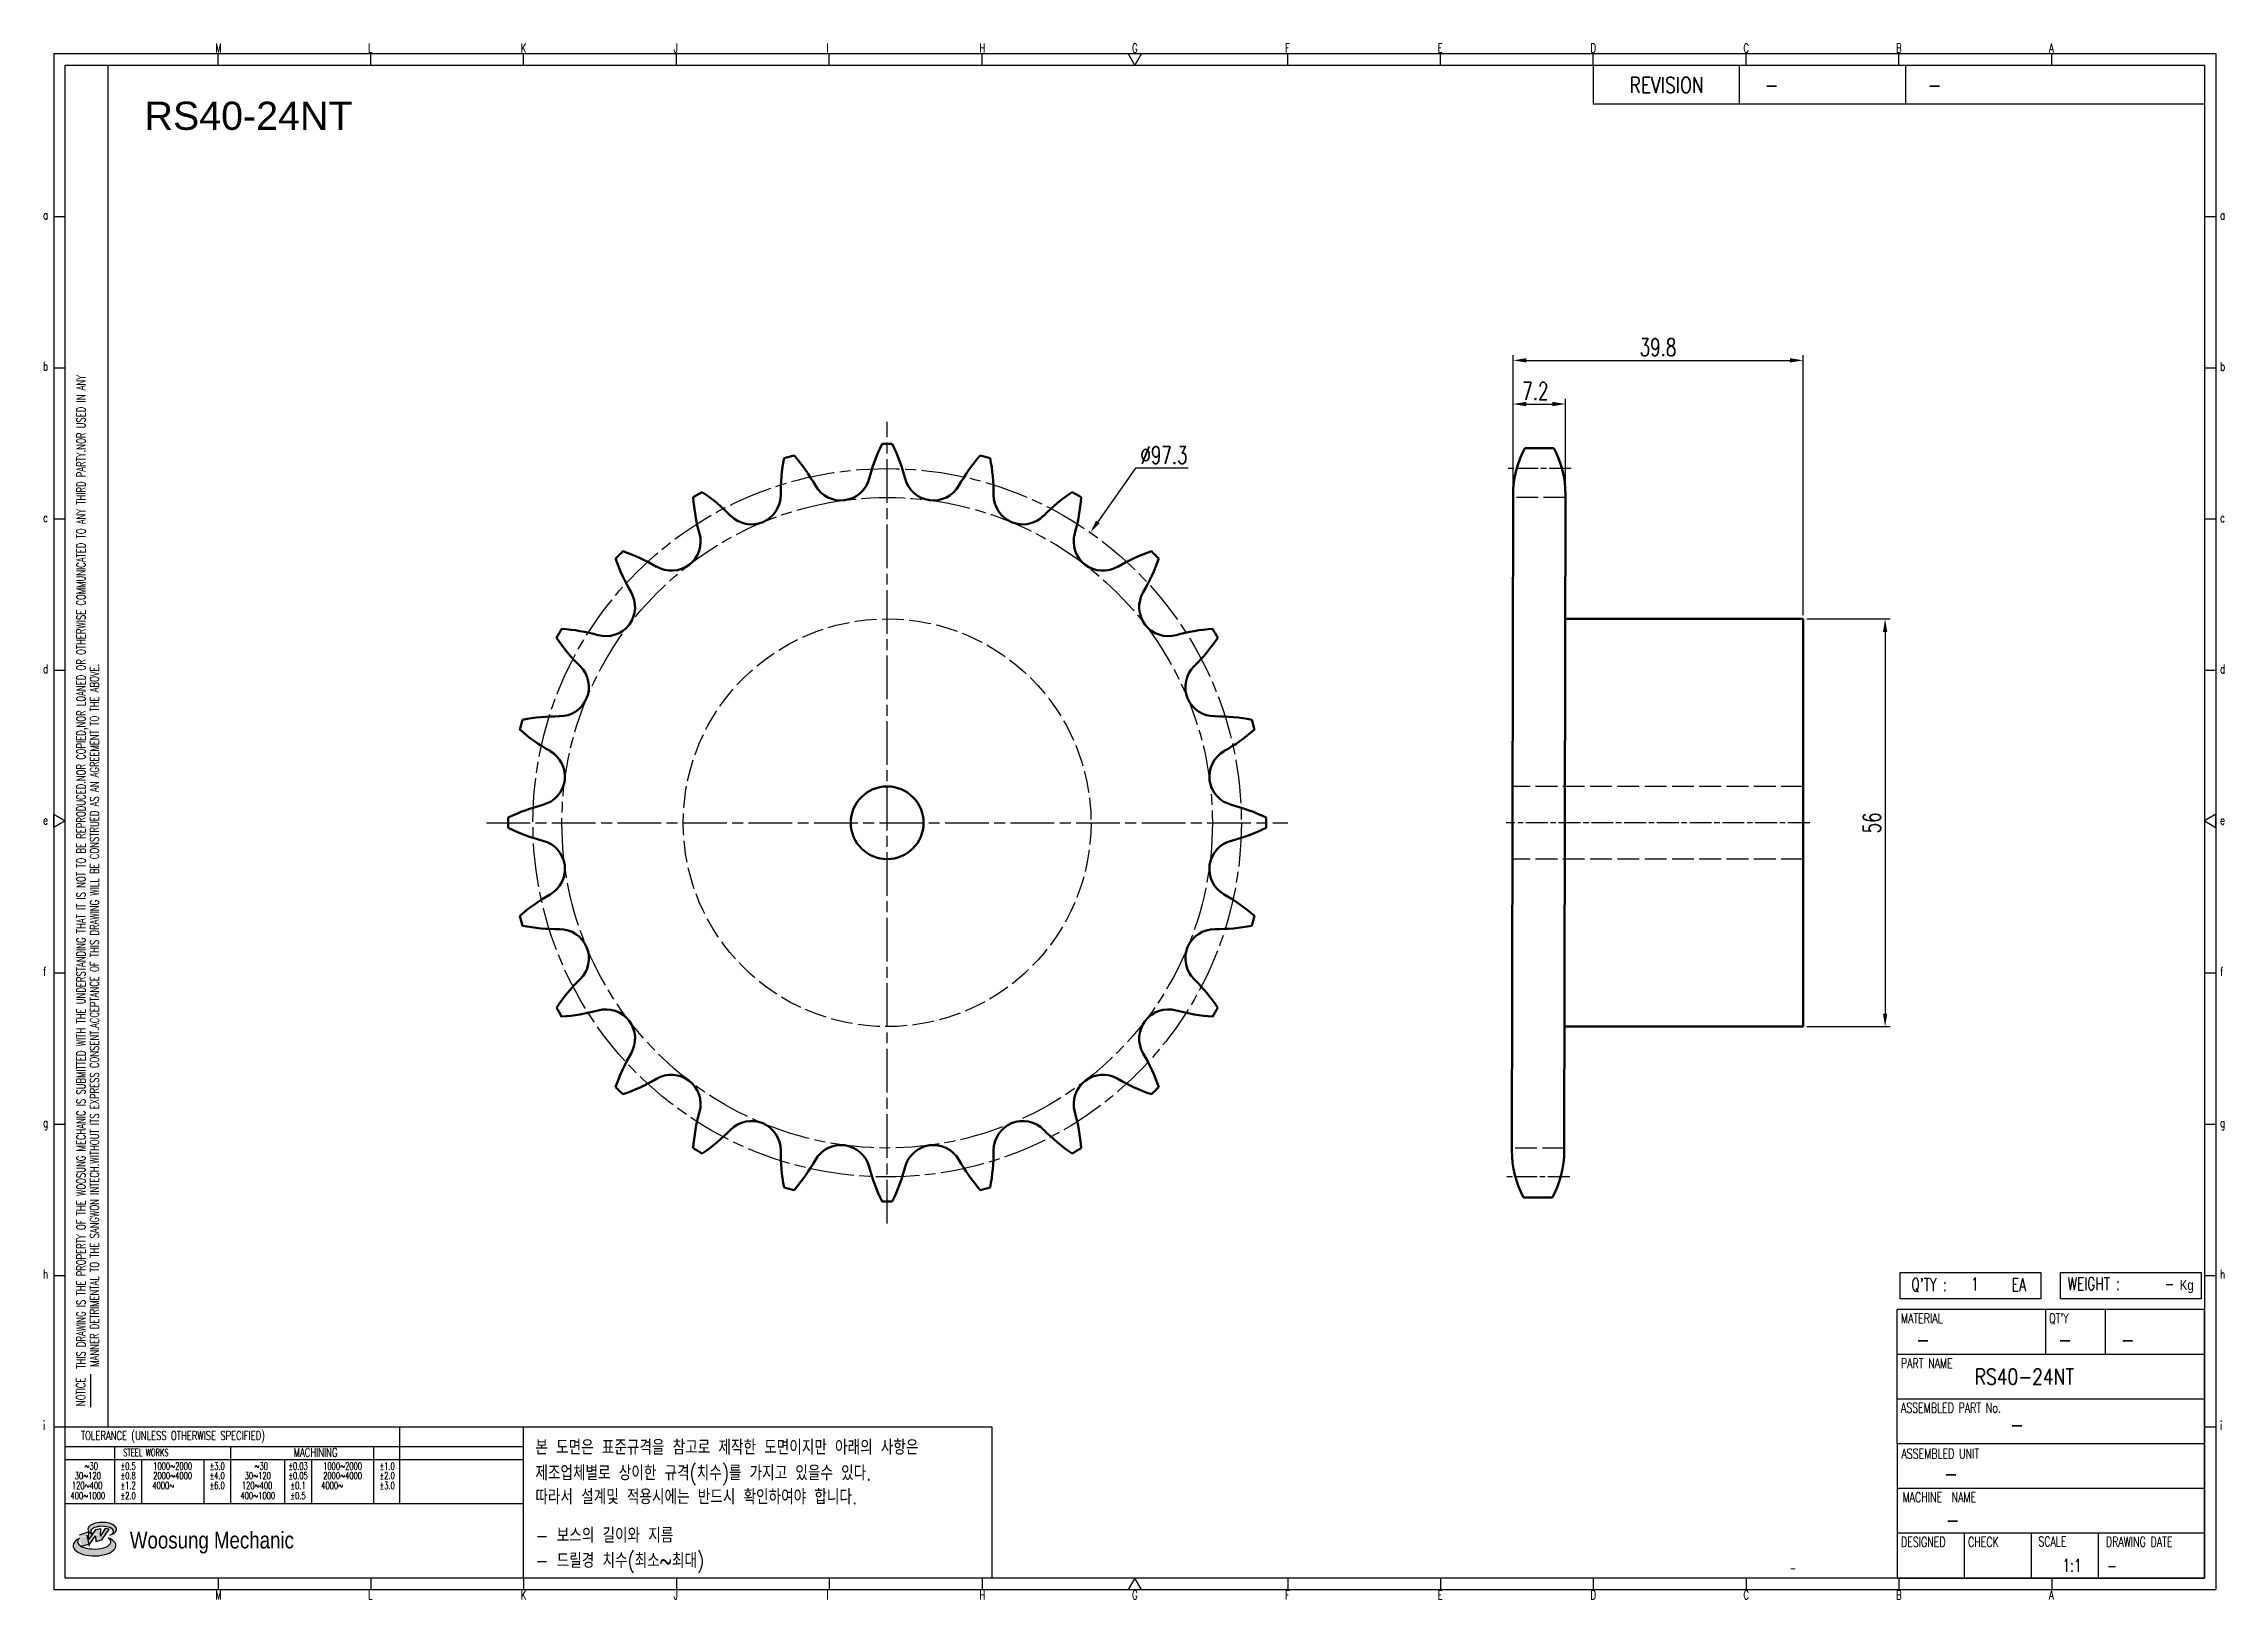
# Model space of a CAD drawing. Header units: millimetres. Extents: x -22172 to -21872, y 1083 to 1297.
import ezdxf
from ezdxf.enums import TextEntityAlignment as Align

# ---------------------------------------------------------------- set-up
doc = ezdxf.new("R2010")
doc.units = ezdxf.units.MM
for name, pattern in [('AM_ISO02W050', [7.5, 6, -1.5]), ('AM_ISO02W050x2', [3.75, 3, -0.75]), ('AM_ISO08W050', [18, 12, -1.5, 3, -1.5]), ('AM_ISO08W050x2', [9, 6, -0.75, 1.5, -0.75])]:
    doc.linetypes.add(name, pattern=pattern)
for name, color, linetype, lineweight in [('AM_0N', 7, 'Continuous', 50), ('AM_3N', 6, 'AM_ISO02W050', 25), ('AM_7', 4, 'AM_ISO08W050', 25), ('AM_7N', 4, 'AM_ISO08W050', 25)]:
    doc.layers.add(name, color=color, linetype=linetype, lineweight=lineweight)
for name, color, linetype in [('S-DIM', 7, 'Continuous'), ('TITLE', 7, 'Continuous'), ('도면레이아웃', 7, 'Continuous')]:
    doc.layers.add(name, color=color, linetype=linetype)
doc.styles.add('HAN', font='ROMANS.shx', dxfattribs={"width": 0.7, "bigfont": 'whgtxt.shx'})
doc.styles.add('HKD_ST2', font='romans.shx', dxfattribs={"width": 0.7, "height": 4, "bigfont": '@extfont2.shx'})
doc.styles.add('HSG', font='SIMPLEX.shx', dxfattribs={"width": 0.7, "bigfont": 'HSG.shx'})
doc.styles.add('ROMANS', font='romans.shx', dxfattribs={"width": 0.7, "bigfont": 'whgtxt.shx'})
doc.styles.add('SLDTEXTSTYLE4', font='arial.ttf', dxfattribs={"width": 0.8})
doc.styles.get("Standard").update_dxf_attribs({"font": 'arial.ttf'})
doc.dimstyles.new('APP3', dxfattribs={"dimtxt": 2.4, "dimasz": 1.8, "dimexe": 0.7, "dimexo": 0.5, "dimgap": 0.6, "dimtad": 1, "dimtoh": 1, "dimdec": 1, "dimrnd": 0.01, "dimzin": 9, "dimdsep": 46, "dimtxsty": 'HSG', "dimcen": 0, "dimclrd": 1, "dimclre": 1, "dimclrt": 256, "dimazin": 2, "dimtp": 1, "dimtm": 1, "dimtfac": 0.5, "dimtdec": 1, "dimtofl": 0, "dimtmove": 0, "dimatfit": 3, "dimfxl": 0, "dimtvp": 1, "dimtolj": 2, "dimlwd": -1, "dimlwe": -1, "dimarcsym": 0})
doc.dimstyles.new('APP3$0', dxfattribs={"dimtxt": 2.4, "dimasz": 1.8, "dimexe": 0.7, "dimexo": 0.5, "dimgap": 0.6, "dimtad": 1, "dimtoh": 1, "dimdec": 1, "dimrnd": 0.01, "dimzin": 9, "dimdsep": 46, "dimtxsty": 'HSG', "dimcen": 0, "dimclrd": 1, "dimclre": 1, "dimclrt": 256, "dimazin": 2, "dimtp": 1, "dimtm": 1, "dimtfac": 0.5, "dimtdec": 1, "dimtofl": 0, "dimtmove": 0, "dimatfit": 3, "dimfxl": 0, "dimtvp": 1, "dimtolj": 2, "dimlwd": -1, "dimlwe": -1, "dimarcsym": 0})

# ---------------------------------------------------------------- blocks, each defined once
blk = doc.blocks.new('SUYWSHJH')
at = {"layer": '도면레이아웃'}
h = blk.add_hatch(color=10, dxfattribs=at)
h.paths.add_polyline_path([(1.544, 35.177), (1.554, 34.966), (1.779, 35.034), (2.054, 35.422), (1.908, 35.446), (1.728, 35.167), (1.741, 35.439), (1.547, 35.405), (1.292, 35.041), (1.295, 35.33), (0.943, 35.208), (1.03, 34.8), (1.336, 34.885)])
edge = h.paths.add_edge_path()
edge.add_ellipse((1.795, 35.421), major_axis=(-0.53, 0), ratio=0.487785, start_angle=122.36065, end_angle=403.39574)
edge.add_line((1.411, 35.244), (1.419, 35.261))
edge.add_ellipse((1.798, 35.344), major_axis=(-0.423, 0), ratio=0.444396, start_angle=131.58977, end_angle=386.19408, ccw=False)
edge = h.paths.add_edge_path()
edge.add_ellipse((1.512, 34.815), major_axis=(-0.793, 0), ratio=0.480113, start_angle=314.67633, end_angle=590.85213)
edge.add_ellipse((1.501, 34.958), major_axis=(-0.62, 0), ratio=0.43311, start_angle=331.7024, end_angle=574.42495, ccw=False)
for p, q in [((0, 90.118), (80.15, 90.118)), ((0, 90.118), (0, 33.191)), ((6.089, 89.693), (6.089, 90.118)), ((11.753, 89.693), (11.753, 90.118)), ((17.418, 89.693), (17.418, 90.118)), ((23.082, 89.693), (23.082, 90.118)), ((28.746, 89.693), (28.746, 90.118)), ((34.411, 89.693), (34.411, 90.118)), ((45.739, 89.693), (45.739, 90.118)), ((51.404, 89.693), (51.404, 90.118)), ((57.068, 89.693), (57.068, 90.118)), ((62.732, 89.693), (62.732, 90.118)), ((68.397, 89.693), (68.397, 90.118)), ((74.061, 89.693), (74.061, 90.118)), ((80.15, 90.118), (80.15, 33.191)), ((0, 84.085), (0.425, 84.085)), ((79.725, 84.085), (80.15, 84.085)), ((0, 78.478), (0.425, 78.478)), ((79.725, 78.478), (80.15, 78.478)), ((0, 72.87), (0.425, 72.87)), ((79.725, 72.87), (80.15, 72.87)), ((0, 67.262), (0.425, 67.262)), ((79.725, 67.262), (80.15, 67.262)), ((0, 56.047), (0.425, 56.047)), ((79.725, 56.047), (80.15, 56.047)), ((0, 50.439), (0.425, 50.439)), ((79.725, 50.439), (80.15, 50.439)), ((0, 44.832), (0.425, 44.832)), ((79.725, 44.832), (80.15, 44.832)), ((1.377, 39.947), (1.377, 41.174)), ((0, 39.224), (0.425, 39.224)), ((79.725, 39.224), (80.15, 39.224)), ((0, 33.191), (80.15, 33.191)), ((6.089, 33.616), (6.089, 33.191)), ((11.753, 33.616), (11.753, 33.191)), ((17.418, 33.616), (17.418, 33.191)), ((23.082, 33.616), (23.082, 33.191)), ((28.746, 33.616), (28.746, 33.191)), ((34.411, 33.616), (34.411, 33.191)), ((45.739, 33.616), (45.739, 33.191)), ((51.404, 33.616), (51.404, 33.191)), ((57.068, 33.616), (57.068, 33.191)), ((62.732, 33.616), (62.732, 33.191)), ((68.397, 33.616), (68.397, 33.191)), ((74.061, 33.616), (74.061, 33.191))]:
    blk.add_line(p, q)
at = {"color": 2}
for p, q in [((2.017, 39.224), (2.017, 89.693)), ((0.425, 39.224), (17.418, 39.224)), ((12.816, 39.224), (12.816, 36.382)), ((17.418, 33.616), (17.418, 39.224)), ((0.425, 38.487), (17.418, 38.487)), ((0.425, 38.012), (17.418, 38.012)), ((2.257, 38.487), (2.257, 36.382)), ((3.257, 38.012), (3.257, 36.382)), ((5.557, 38.012), (5.557, 36.382)), ((6.557, 38.5), (6.557, 36.382)), ((8.557, 38.012), (8.557, 36.382)), ((9.557, 38.026), (9.557, 36.382)), ((11.857, 38.487), (11.857, 36.382)), ((0.425, 36.382), (17.418, 36.382))]:
    blk.add_line(p, q, dxfattribs=at)
at = {"color": 6, "ltscale": 0.5}
for p, q in [((57.068, 89.693), (57.068, 88.246)), ((62.47, 89.693), (62.47, 88.246)), ((68.635, 89.693), (68.635, 88.246)), ((79.725, 88.246), (57.068, 88.246)), ((68.336, 38.59), (68.336, 43.563)), ((79.725, 43.563), (68.336, 43.563)), ((73.827, 43.563), (73.827, 41.905)), ((76.037, 43.563), (76.037, 41.905)), ((79.725, 38.59), (79.725, 43.563)), ((79.725, 41.905), (68.336, 41.905)), ((79.725, 40.248), (68.336, 40.248)), ((68.336, 38.59), (68.336, 33.616)), ((79.725, 38.59), (68.336, 38.59)), ((79.725, 33.616), (79.725, 38.59)), ((79.725, 36.932), (68.336, 36.932)), ((79.725, 35.274), (68.336, 35.274)), ((70.822, 33.616), (70.822, 35.274)), ((73.309, 33.616), (73.309, 35.274)), ((75.796, 33.616), (75.796, 35.274)), ((68.336, 33.616), (79.725, 33.616))]:
    blk.add_line(p, q, dxfattribs=at)
for points in [[(40.075, 89.693), (39.83, 90.118), (40.32, 90.118)], [(0.425, 89.693), (79.725, 89.693), (79.725, 33.616), (0.425, 33.616)], [(0.425, 61.679), (0, 61.433), (0, 61.924)], [(79.725, 61.679), (80.15, 61.433), (80.15, 61.924)], [(40.075, 33.616), (39.83, 33.191), (40.32, 33.191)]]:
    blk.add_lwpolyline(points, close=True)
at = {"layer": 'TITLE', "color": 20}
for p, q in [((68.449, 43.961), (68.449, 44.936)), ((68.449, 44.936), (73.654, 44.936)), ((73.654, 44.936), (73.654, 43.961)), ((74.39, 43.961), (74.39, 44.936)), ((74.39, 44.936), (79.595, 44.936)), ((79.595, 44.936), (79.595, 43.961)), ((73.654, 43.961), (68.449, 43.961)), ((79.595, 43.961), (74.39, 43.961))]:
    blk.add_line(p, q, dxfattribs=at)
at = {"layer": '도면레이아웃'}
for p, q in [((1.295, 35.33), (0.943, 35.208)), ((1.03, 34.8), (1.336, 34.885)), ((1.224, 35.208), (1.311, 34.8)), ((1.224, 35.208), (1.224, 35.208)), ((1.547, 35.405), (1.292, 35.041)), ((1.292, 35.041), (1.295, 35.33)), ((1.336, 34.885), (1.544, 35.177)), ((1.419, 35.261), (1.411, 35.244)), ((1.544, 35.177), (1.554, 34.966)), ((1.741, 35.439), (1.547, 35.405)), ((1.554, 34.966), (1.779, 35.034)), ((1.908, 35.446), (1.728, 35.167)), ((1.728, 35.167), (1.741, 35.439)), ((1.779, 35.034), (2.054, 35.422)), ((2.054, 35.422), (1.908, 35.446))]:
    blk.add_line(p, q, dxfattribs=at)
for centre, major_axis, ratio, start_param, end_param in [((1.795, 35.421), (-0.53, 0), 0.487785, 2.135596, 7.040584), ((1.512, 34.815), (-0.793, 0), 0.480113, 5.492138, 10.312315), ((1.501, 34.958), (-0.62, 0), 0.43311, 5.789299, 10.025607), ((1.798, 35.344), (-0.423, 0), 0.444396, 2.296675, 6.740358)]:
    blk.add_ellipse(centre, major_axis=major_axis, ratio=ratio, start_param=start_param, end_param=end_param, dxfattribs=at)
at = {"color": 4, "style": 'HKD_ST2', "width": 0.7}
for s, p in [('M', (5.988, 90.164)), ('L', (11.652, 90.164)), ('K', (17.316, 90.164)), ('J', (22.981, 90.164)), ('I', (28.645, 90.164)), ('H', (34.309, 90.164)), ('G', (39.974, 90.164)), ('F', (45.638, 90.164)), ('E', (51.302, 90.164)), ('D', (56.967, 90.164)), ('C', (62.631, 90.164)), ('B', (68.295, 90.164)), ('A', (73.96, 90.164)), ('a', (-0.395, 83.976)), ('a', (80.305, 83.97)), ('b', (-0.395, 78.368)), ('b', (80.305, 78.362)), ('c', (-0.395, 72.76)), ('c', (80.305, 72.754)), ('d', (-0.395, 67.153)), ('d', (80.305, 67.147)), ('e', (-0.395, 61.545)), ('e', (80.305, 61.539)), ('f', (-0.395, 55.937)), ('f', (80.305, 55.931)), ('g', (-0.395, 50.33)), ('g', (80.305, 50.324)), ('h', (-0.395, 44.722)), ('h', (80.305, 44.716)), ('i', (-0.395, 39.114)), ('i', (80.305, 39.108)), ('M', (5.988, 32.824)), ('L', (11.652, 32.824)), ('K', (17.316, 32.824)), ('J', (22.981, 32.824)), ('I', (28.645, 32.824)), ('H', (34.309, 32.824)), ('G', (39.974, 32.824)), ('F', (45.638, 32.824)), ('E', (51.302, 32.824)), ('D', (56.967, 32.824)), ('C', (62.631, 32.824)), ('B', (68.295, 32.824)), ('A', (73.96, 32.824))]:
    blk.add_text(s, height=0.326, dxfattribs=at).set_placement(p)
for s, height, style, width, p in [('REVISION', 0.5806, 'HAN', 0.8, (58.415, 88.664)), ('-', 0.581, 'HAN', 0.8, (63.426, 88.664)), ('-', 0.581, 'HAN', 0.8, (69.468, 88.664)), ("Q'TY : ", 0.4746, 'HKD_ST2', 0.7, (68.857, 44.253)), ('1', 0.475, 'HKD_ST2', 0.7, (71.071, 44.275)), ('EA', 0.4746, 'HKD_ST2', 0.7, (72.578, 44.253)), ('WEIGHT : ', 0.4746, 'HKD_ST2', 0.7, (74.65, 44.286)), ('-', 0.581, 'HAN', 0.8, (69.029, 42.157)), ('-', 0.581, 'HAN', 0.8, (74.289, 42.157)), ('-', 0.581, 'HAN', 0.8, (76.623, 42.157)), ('-', 0.581, 'HAN', 0.8, (72.515, 39.013)), ('-', 0.581, 'HAN', 0.8, (70.067, 37.189)), ('-', 0.581, 'HAN', 0.8, (70.126, 35.48)), ('1:1', 0.4746, 'HKD_ST2', 0.7, (74.458, 33.848)), ('-', 0.475, 'HKD_ST2', 0.7, (76.112, 33.837))]:
    blk.add_text(s, height=height, dxfattribs=dict(style=style, width=width)).set_placement(p)
at = {"color": 6, "style": 'HKD_ST2', "width": 0.7}
for s, p in [(' THIS DRAWING IS THE PROPERTY OF THE WOOSUNG MECHANIC IS SUBMITTED WITH THE UNDERSTANDING THAT IT IS NOT TO BE REPRODUCED.NOR COPIED,NOR LOANED OR OTHERWISE COMMUNICATED TO ANY THIRD PARTY.NOR USED IN ANY', (1.173, 41.217)), ('MANNER DETRIMENTAL TO THE SANGWON INTECH.WITHOUT ITS EXPRESS CONSENT.ACCEPTANCE OF THIS DRAWING WILL BE CONSTRUED AS AN AGREEMENT TO THE ABOVE.', (1.672, 41.447))]:
    blk.add_text(s, height=0.326266, rotation=90, dxfattribs=at).set_placement(p)
at = {"style": 'HKD_ST2', "width": 0.7}
blk.add_text('-', height=0.475, dxfattribs=at).set_placement((78.613, 44.286), align=Align.RIGHT)
at = {"color": 4, "style": 'HKD_ST2', "width": 0.7}
for s, height, p in [('MATERIAL', 0.3651, (68.474, 43.425)), ("QT'Y", 0.3651, (73.965, 43.425)), ('PART NAME', 0.3651, (68.474, 41.756)), ('ASSEMBLED PART No.', 0.36511, (68.474, 40.109)), ('ASSEMBLED UNIT', 0.36511, (68.49, 38.408)), ('MACHINE  NAME', 0.36511, (68.532, 36.794)), ('DESIGNED', 0.3651, (68.474, 35.136)), ('CHECK', 0.3651, (70.961, 35.136)), ('SCALE', 0.3651, (73.566, 35.153)), ('DRAWING DATE', 0.36511, (76.071, 35.141))]:
    blk.add_text(s, height=height, dxfattribs=at).set_placement(p, align=Align.TOP_LEFT)
at = {"style": 'HKD_ST2', "width": 0.7}
blk.add_text('NOTICE', height=0.3263, rotation=90, dxfattribs=at).set_placement((1.163, 39.988))
for s, height, style, width, p in [('TOLERANCE (UNLESS OTHERWISE SPECIFIED)', 0.32627, 'HKD_ST2', 0.7, (4.417, 38.896)), ('-', 0.326, 'ROMANS', 0.65, (64.469, 33.975))]:
    blk.add_text(s, height=height, dxfattribs=dict(style=style, width=width)).set_placement(p, align=Align.MIDDLE_CENTER)
at = {"color": 4, "style": 'HKD_ST2', "width": 0.7}
for s, height, p in [('STEEL WORKS', 0.26101, (3.416, 38.268)), ('MACHINING', 0.3263, (9.707, 38.27)), ('%%P0.5', 0.261, (2.757, 37.762)), ('%%P0.8', 0.261, (2.757, 37.411)), ('%%P3.0', 0.261, (6.057, 37.762)), ('%%P4.0', 0.261, (6.057, 37.411)), ('%%P0.03', 0.261, (9.057, 37.762)), ('%%P0.05', 0.261, (9.057, 37.411)), ('%%P1.0', 0.261, (12.357, 37.762)), ('%%P2.0', 0.261, (12.357, 37.411)), ('%%P1.2', 0.261, (2.757, 37.045)), ('%%P2.0', 0.261, (2.757, 36.67)), ('%%P6.0', 0.261, (6.057, 37.045)), ('%%P0.1', 0.261, (9.057, 37.045)), ('%%P0.5', 0.261, (9.057, 36.67)), ('%%P3.0', 0.261, (12.357, 37.045))]:
    blk.add_text(s, height=height, dxfattribs=at).set_placement(p, align=Align.MIDDLE)
for s, height, p in [('30%%126120', 0.261, (1.263, 37.411)), ('%%12630', 0.261, (1.389, 37.762)), ('2000%%1264000', 0.26101, (4.407, 37.411)), ('1000%%1262000', 0.26101, (4.407, 37.762)), ('30%%126120', 0.261, (7.563, 37.411)), ('%%12630', 0.261, (7.689, 37.762)), ('2000%%1264000', 0.26101, (10.707, 37.411)), ('1000%%1262000', 0.26101, (10.707, 37.762)), ('400%%1261000', 0.26101, (1.263, 36.67)), ('120%%126400', 0.26101, (1.237, 37.045)), ('4000%%126', 0.261, (4.061, 37.045)), ('400%%1261000', 0.26101, (7.563, 36.67)), ('120%%126400', 0.26101, (7.537, 37.045)), ('4000%%126', 0.261, (10.321, 37.045))]:
    blk.add_text(s, height=height, dxfattribs=at).set_placement(p, align=Align.MIDDLE_CENTER)
at = {"color": 1, "style": 'SLDTEXTSTYLE4', "width": 0.8}
blk.add_text('Woosung Mechanic', height=0.61957, dxfattribs=at).set_placement((2.822, 34.711))
at = {"layer": 'TITLE', "width": 0.8}
blk.add_text('Kg', height=0.3789, dxfattribs=at).set_placement((78.807, 44.286))
blk = doc.blocks.new('*D152')
at = {"layer": 'Defpoints', "color": 0, "transparency": 16777216}
for p in [(-22027.81, 1229.37), (-22083.63, 1149.68)]:
    blk.add_point(p, dxfattribs=at)
at = {"layer": 'S-DIM', "color": 1, "transparency": 16777216}
for p, q in [((-22021.62, 1238.22), (-22026.78, 1230.85)), ((-22014.38, 1238.22), (-22021.62, 1238.22))]:
    blk.add_line(p, q, dxfattribs=at)
blk.add_solid([(-22027.03, 1231.02), (-22026.54, 1230.67), (-22027.81, 1229.37)], dxfattribs=at)
at = {"layer": 'S-DIM', "transparency": 16777216, "insert": (-22017.7, 1240.02), "char_height": 2.4, "attachment_point": 5, "style": 'HSG'}
blk.add_mtext('\\A2;∅97.3', dxfattribs=at)
blk = doc.blocks.new('*D153')
at = {"layer": 'Defpoints', "color": 0, "transparency": 16777216}
for p in [(-21962.55, 1247.03), (-21969.75, 1234.2), (-21962.55, 1234.58)]:
    blk.add_point(p, dxfattribs=at)
at = {"layer": 'S-DIM', "color": 1, "transparency": 16777216}
for p, q in [((-21969.75, 1234.7), (-21969.75, 1247.73)), ((-21967.95, 1247.03), (-21964.35, 1247.03)), ((-21962.55, 1235.08), (-21962.55, 1247.73))]:
    blk.add_line(p, q, dxfattribs=at)
for points in [[(-21967.95, 1247.33), (-21967.95, 1246.73), (-21969.75, 1247.03)], [(-21964.35, 1247.33), (-21964.35, 1246.73), (-21962.55, 1247.03)]]:
    blk.add_solid(points, dxfattribs=at)
at = {"layer": 'S-DIM', "transparency": 16777216, "insert": (-21966.69, 1248.83), "char_height": 2.4, "attachment_point": 5, "style": 'HSG'}
blk.add_mtext('\\A2;7.2', dxfattribs=at)
blk = doc.blocks.new('*D154')
at = {"layer": 'Defpoints', "color": 0, "transparency": 16777216}
for p in [(-21929.92, 1253.03), (-21969.75, 1234.2), (-21929.92, 1217.52)]:
    blk.add_point(p, dxfattribs=at)
at = {"layer": 'S-DIM', "color": 1, "transparency": 16777216}
for p, q in [((-21969.75, 1234.7), (-21969.75, 1253.73)), ((-21967.95, 1253.03), (-21931.72, 1253.03)), ((-21929.92, 1218.02), (-21929.92, 1253.73))]:
    blk.add_line(p, q, dxfattribs=at)
for points in [[(-21967.95, 1253.33), (-21967.95, 1252.73), (-21969.75, 1253.03)], [(-21931.72, 1253.33), (-21931.72, 1252.73), (-21929.92, 1253.03)]]:
    blk.add_solid(points, dxfattribs=at)
at = {"layer": 'S-DIM', "transparency": 16777216, "insert": (-21949.84, 1254.83), "char_height": 2.4, "attachment_point": 5, "style": 'HSG'}
blk.add_mtext('\\A2;39.8', dxfattribs=at)
blk = doc.blocks.new('*D155')
at = {"layer": 'Defpoints', "color": 0, "transparency": 16777216}
for p in [(-21929.92, 1217.52), (-21929.92, 1161.52), (-21918.65, 1161.52)]:
    blk.add_point(p, dxfattribs=at)
at = {"layer": 'S-DIM', "color": 1, "transparency": 16777216}
for p, q in [((-21929.42, 1217.52), (-21917.95, 1217.52)), ((-21918.65, 1215.72), (-21918.65, 1163.32)), ((-21929.42, 1161.52), (-21917.95, 1161.52))]:
    blk.add_line(p, q, dxfattribs=at)
for points in [[(-21918.95, 1215.72), (-21918.35, 1215.72), (-21918.65, 1217.52)], [(-21918.95, 1163.32), (-21918.35, 1163.32), (-21918.65, 1161.52)]]:
    blk.add_solid(points, dxfattribs=at)
at = {"layer": 'S-DIM', "transparency": 16777216, "insert": (-21920.45, 1189.5), "char_height": 2.4, "attachment_point": 5, "rotation": 90, "style": 'HSG'}
blk.add_mtext('\\A2;56', dxfattribs=at)

msp = doc.modelspace()

# ---------------------------------------------------------------- linework, layer by layer
at = {"color": 4}
msp.add_lwpolyline([(-22105.65, 1106.57), (-22041.33, 1106.57), (-22041.33, 1085.79), (-22105.65, 1085.79)], close=True, dxfattribs=at)
at = {"layer": 'AM_0N'}
for p, q in [((-21968.14, 1240.98), (-21964.17, 1240.98)), ((-21969.75, 1234.58), (-21969.92, 1144.47)), ((-21962.55, 1234.58), (-21962.72, 1144.47)), ((-21962.72, 1217.52), (-21929.92, 1217.52)), ((-21929.92, 1217.52), (-21929.92, 1161.52)), ((-21962.72, 1161.52), (-21929.92, 1161.52)), ((-21968.31, 1138.07), (-21964.34, 1138.07))]:
    msp.add_line(p, q, dxfattribs=at)
msp.add_circle((-22055.72, 1189.52), 5, dxfattribs=at)
for centre, radius, start, end in [((-22034.16, 1230.64), 24.8, 153.8788, 165.625), ((-22055.72, 1189.52), 52.04, 89.219, 90.781), ((-22077.28, 1230.64), 24.8, 14.375, 26.1212), ((-21956.25, 1234.58), 13.5, 151.7009, 180), ((-21976.05, 1234.58), 13.5, 0, 28.2991), ((-22045.54, 1234.82), 24.8, 168.8788, 180.625), ((-22055.72, 1189.52), 52.04, 104.219, 105.781), ((-22087.19, 1223.66), 24.8, 29.375, 41.1212), ((-22024.25, 1223.66), 24.8, 138.8788, 150.625), ((-22055.72, 1189.52), 52.04, 74.219, 75.781), ((-22065.91, 1234.82), 24.8, 359.375, 11.1212), ((-22055.72, 1189.52), 52.04, 119.219, 120.781), ((-22057.61, 1235.91), 24.8, 183.8788, 195.625), ((-22094.95, 1214.35), 24.8, 44.375, 56.1212), ((-22074.35, 1234.51), 4.01, 224.375, 0.625), ((-22062.08, 1237.8), 4.01, 209.375, 345.625), ((-22049.37, 1237.8), 4.01, 194.375, 330.625), ((-22037.09, 1234.51), 4.01, 179.375, 315.625), ((-22016.49, 1214.35), 24.8, 123.8788, 135.625), ((-22055.72, 1189.52), 52.04, 59.219, 60.781), ((-22053.83, 1235.91), 24.8, 344.375, 356.1212), ((-22085.36, 1228.15), 4.01, 239.375, 15.625), ((-22026.08, 1228.15), 4.01, 164.375, 300.625), ((-22055.72, 1189.52), 52.04, 134.219, 135.781), ((-22069.55, 1233.84), 24.8, 198.8788, 210.625), ((-22100.04, 1203.35), 24.8, 59.375, 71.1212), ((-22011.4, 1203.35), 24.8, 108.8788, 120.625), ((-22041.89, 1233.84), 24.8, 329.375, 341.1212), ((-22055.72, 1189.52), 52.04, 44.219, 45.781), ((-22094.35, 1219.16), 4.01, 254.375, 30.625), ((-22017.09, 1219.16), 4.01, 149.375, 285.625), ((-22055.72, 1189.52), 52.04, 149.219, 150.781), ((-22102.11, 1191.41), 24.8, 74.375, 86.1212), ((-22009.33, 1191.41), 24.8, 93.8788, 105.625), ((-22055.72, 1189.52), 52.04, 29.219, 30.781), ((-22080.55, 1228.76), 24.8, 213.8788, 225.625), ((-22030.89, 1228.76), 24.8, 314.375, 326.1212), ((-22100.7, 1208.16), 4.01, 269.375, 45.625), ((-22010.74, 1208.16), 4.01, 134.375, 270.625), ((-22101.02, 1179.34), 24.8, 89.375, 101.1212), ((-22010.42, 1179.34), 24.8, 78.8788, 90.625), ((-22055.72, 1189.52), 52.04, 164.219, 165.781), ((-22089.86, 1220.99), 24.8, 228.8788, 240.625), ((-22021.59, 1220.99), 24.8, 299.375, 311.1212), ((-22055.72, 1189.52), 52.04, 14.219, 15.781), ((-22103.99, 1195.88), 4.01, 284.375, 60.625), ((-22007.45, 1195.88), 4.01, 119.375, 255.625), ((-22096.84, 1167.96), 24.8, 104.375, 116.1212), ((-22055.72, 1189.52), 52.04, 179.219, 180.781), ((-22014.6, 1167.96), 24.8, 63.8788, 75.625), ((-22055.72, 1189.52), 52.04, 359.219, 0.781), ((-22096.84, 1211.08), 24.8, 243.8788, 255.625), ((-22103.99, 1183.17), 4.01, 299.375, 75.625), ((-22007.45, 1183.17), 4.01, 104.375, 240.625), ((-22014.6, 1211.08), 24.8, 284.375, 296.1212), ((-22089.86, 1158.06), 24.8, 119.375, 131.1212), ((-22021.59, 1158.06), 24.8, 48.8788, 60.625), ((-22055.72, 1189.52), 52.04, 194.219, 195.781), ((-22101.02, 1199.71), 24.8, 258.8788, 270.625), ((-22100.7, 1170.89), 4.01, 314.375, 90.625), ((-22010.74, 1170.89), 4.01, 89.375, 225.625), ((-22010.42, 1199.71), 24.8, 269.375, 281.1212), ((-22055.72, 1189.52), 52.04, 344.219, 345.781), ((-22080.55, 1150.29), 24.8, 134.375, 146.1212), ((-22030.89, 1150.29), 24.8, 33.8788, 45.625), ((-22055.72, 1189.52), 52.04, 209.219, 210.781), ((-22102.11, 1187.64), 24.8, 273.8788, 285.625), ((-22094.35, 1159.88), 4.01, 329.375, 105.625), ((-22017.09, 1159.88), 4.01, 74.375, 210.625), ((-22009.33, 1187.64), 24.8, 254.375, 266.1212), ((-22055.72, 1189.52), 52.04, 329.219, 330.781), ((-22069.55, 1145.2), 24.8, 149.375, 161.1212), ((-22041.89, 1145.2), 24.8, 18.8788, 30.625), ((-22055.72, 1189.52), 52.04, 224.219, 225.781), ((-22100.04, 1175.7), 24.8, 288.8788, 300.625), ((-22085.36, 1150.9), 4.01, 344.375, 120.625), ((-22026.08, 1150.9), 4.01, 59.375, 195.625), ((-22011.4, 1175.7), 24.8, 239.375, 251.1212), ((-22055.72, 1189.52), 52.04, 314.219, 315.781), ((-22057.61, 1143.13), 24.8, 164.375, 176.1212), ((-22094.95, 1164.7), 24.8, 303.8788, 315.625), ((-22074.35, 1144.54), 4.01, 359.375, 135.625), ((-22037.09, 1144.54), 4.01, 44.375, 180.625), ((-22016.49, 1164.7), 24.8, 224.375, 236.1212), ((-22053.83, 1143.13), 24.8, 3.8788, 15.625), ((-22055.72, 1189.52), 52.04, 239.219, 240.781), ((-22045.54, 1144.23), 24.8, 179.375, 191.1212), ((-22062.08, 1141.25), 4.01, 14.375, 150.625), ((-22049.37, 1141.25), 4.01, 29.375, 165.625), ((-22065.91, 1144.23), 24.8, 348.8788, 0.625), ((-22055.72, 1189.52), 52.04, 299.219, 300.781), ((-21956.42, 1144.47), 13.5, 180, 208.2991), ((-21976.22, 1144.47), 13.5, 331.7009, 0), ((-22087.19, 1155.39), 24.8, 318.8788, 330.625), ((-22034.16, 1148.41), 24.8, 194.375, 206.1212), ((-22077.28, 1148.41), 24.8, 333.8788, 345.625), ((-22024.25, 1155.39), 24.8, 209.375, 221.1212), ((-22055.72, 1189.52), 52.04, 254.219, 255.781), ((-22055.72, 1189.52), 52.04, 284.219, 285.781), ((-22055.72, 1189.52), 52.04, 269.219, 270.781)]:
    msp.add_arc(centre, radius, start, end, dxfattribs=at)
at = {"layer": 'AM_3N', "linetype": 'AM_ISO02W050x2'}
for p, q in [((-21962.55, 1234.2), (-21969.75, 1234.2)), ((-21962.72, 1144.85), (-21969.92, 1144.85))]:
    msp.add_line(p, q, dxfattribs=at)
at = {"layer": 'AM_3N', "color": 2, "linetype": 'AM_ISO02W050x2'}
for p, q in [((-21929.92, 1194.52), (-21969.92, 1194.52)), ((-21929.92, 1184.52), (-21969.92, 1184.52))]:
    msp.add_line(p, q, dxfattribs=at)
msp.add_circle((-22055.72, 1189.52), 28, dxfattribs=at)
at = {"layer": 'AM_7', "linetype": 'AM_ISO08W050x2'}
for radius in [48.65, 44.67]:
    msp.add_circle((-22055.72, 1189.52), radius, dxfattribs=at)
at = {"layer": 'AM_7N', "linetype": 'AM_ISO08W050x2'}
for p, q in [((-22055.72, 1134.48), (-22055.72, 1244.57)), ((-22110.76, 1189.52), (-22000.68, 1189.52))]:
    msp.add_line(p, q, dxfattribs=at)
at = {"layer": 'AM_7N', "linetype": 'AM_ISO08W050x2', "ltscale": 0.5}
for p, q in [((-21961.79, 1238.17), (-21970.52, 1238.17)), ((-21928.99, 1189.52), (-21970.69, 1189.52)), ((-21961.96, 1140.87), (-21970.69, 1140.87))]:
    msp.add_line(p, q, dxfattribs=at)

# ---------------------------------------------------------------- block references
at = {"xscale": 3.705404611502525, "yscale": 3.705404611502525, "zscale": 3.705404611502525}
msp.add_blockref('SUYWSHJH', (-22170.19, 961.23), dxfattribs=at)

# ---------------------------------------------------------------- texts
at = {"color": 2}
msp.add_text('RS40-24NT', height=3.872, dxfattribs=at).set_placement((-22157.72, 1284.69))
at = {"style": 'HAN', "width": 0.8}
msp.add_text('RS40-24NT', height=2.151, dxfattribs=at).set_placement((-21906.34, 1112.36))
at = {"color": 4, "style": 'HAN', "width": 0.8}
for s, p in [('본 도면은 표준규격을 참고로 제작한 도면이지만 아래의 사항은', (-22104.04, 1102.72)), ('제조업체별로 상이한 규격(치수)를 가지고 있을수 있다.', (-22104.04, 1099.2)), ('따라서 설계및 적용시에는 반드시 확인하여야 합니다.', (-22104.04, 1095.92)), ('- 보스의 길이와 지름', (-22104.04, 1090.64)), ('- 드릴경 치수(최소~최대)', (-22104.04, 1087.17))]:
    msp.add_text(s, height=2.0356, dxfattribs=at).set_placement(p)

# ---------------------------------------------------------------- dimensions: what is measured, and where the dimension line sits
at = {"layer": 'S-DIM'}
dim = msp.add_linear_dim(base=(-21929.92, 1253.03), p1=(-21969.75, 1234.2), p2=(-21929.92, 1217.52), dimstyle='APP3$0', dxfattribs=at)
dim.commit()
dim.dimension.update_dxf_attribs({"geometry": '*D154', "text_midpoint": (-21949.84, 1254.83)})
dim = msp.add_linear_dim(base=(-21962.55, 1247.03), p1=(-21969.75, 1234.2), p2=(-21962.55, 1234.58), dimstyle='APP3$0', dxfattribs=at)
dim.commit()
dim.dimension.update_dxf_attribs({"geometry": '*D153', "text_midpoint": (-21966.69, 1247.03), "dimtype": 160})
at = {"layer": 'S-DIM', "color": 3}
dim = msp.add_diameter_dim_2p(p1=(-22083.63, 1149.68), p2=(-22027.81, 1229.37), dimstyle='APP3', dxfattribs=at)
dim.commit()
dim.dimension.update_dxf_attribs({"geometry": '*D152', "text_midpoint": (-22017.7, 1238.22), "dimtype": 163})
at = {"layer": 'S-DIM'}
dim = msp.add_linear_dim(base=(-21918.65, 1161.52), p1=(-21929.92, 1217.52), p2=(-21929.92, 1161.52), angle=90, dimstyle='APP3$0', dxfattribs=at)
dim.commit()
dim.dimension.update_dxf_attribs({"geometry": '*D155', "text_midpoint": (-21918.65, 1189.5), "dimtype": 160})

doc.saveas('drawing.dxf')
